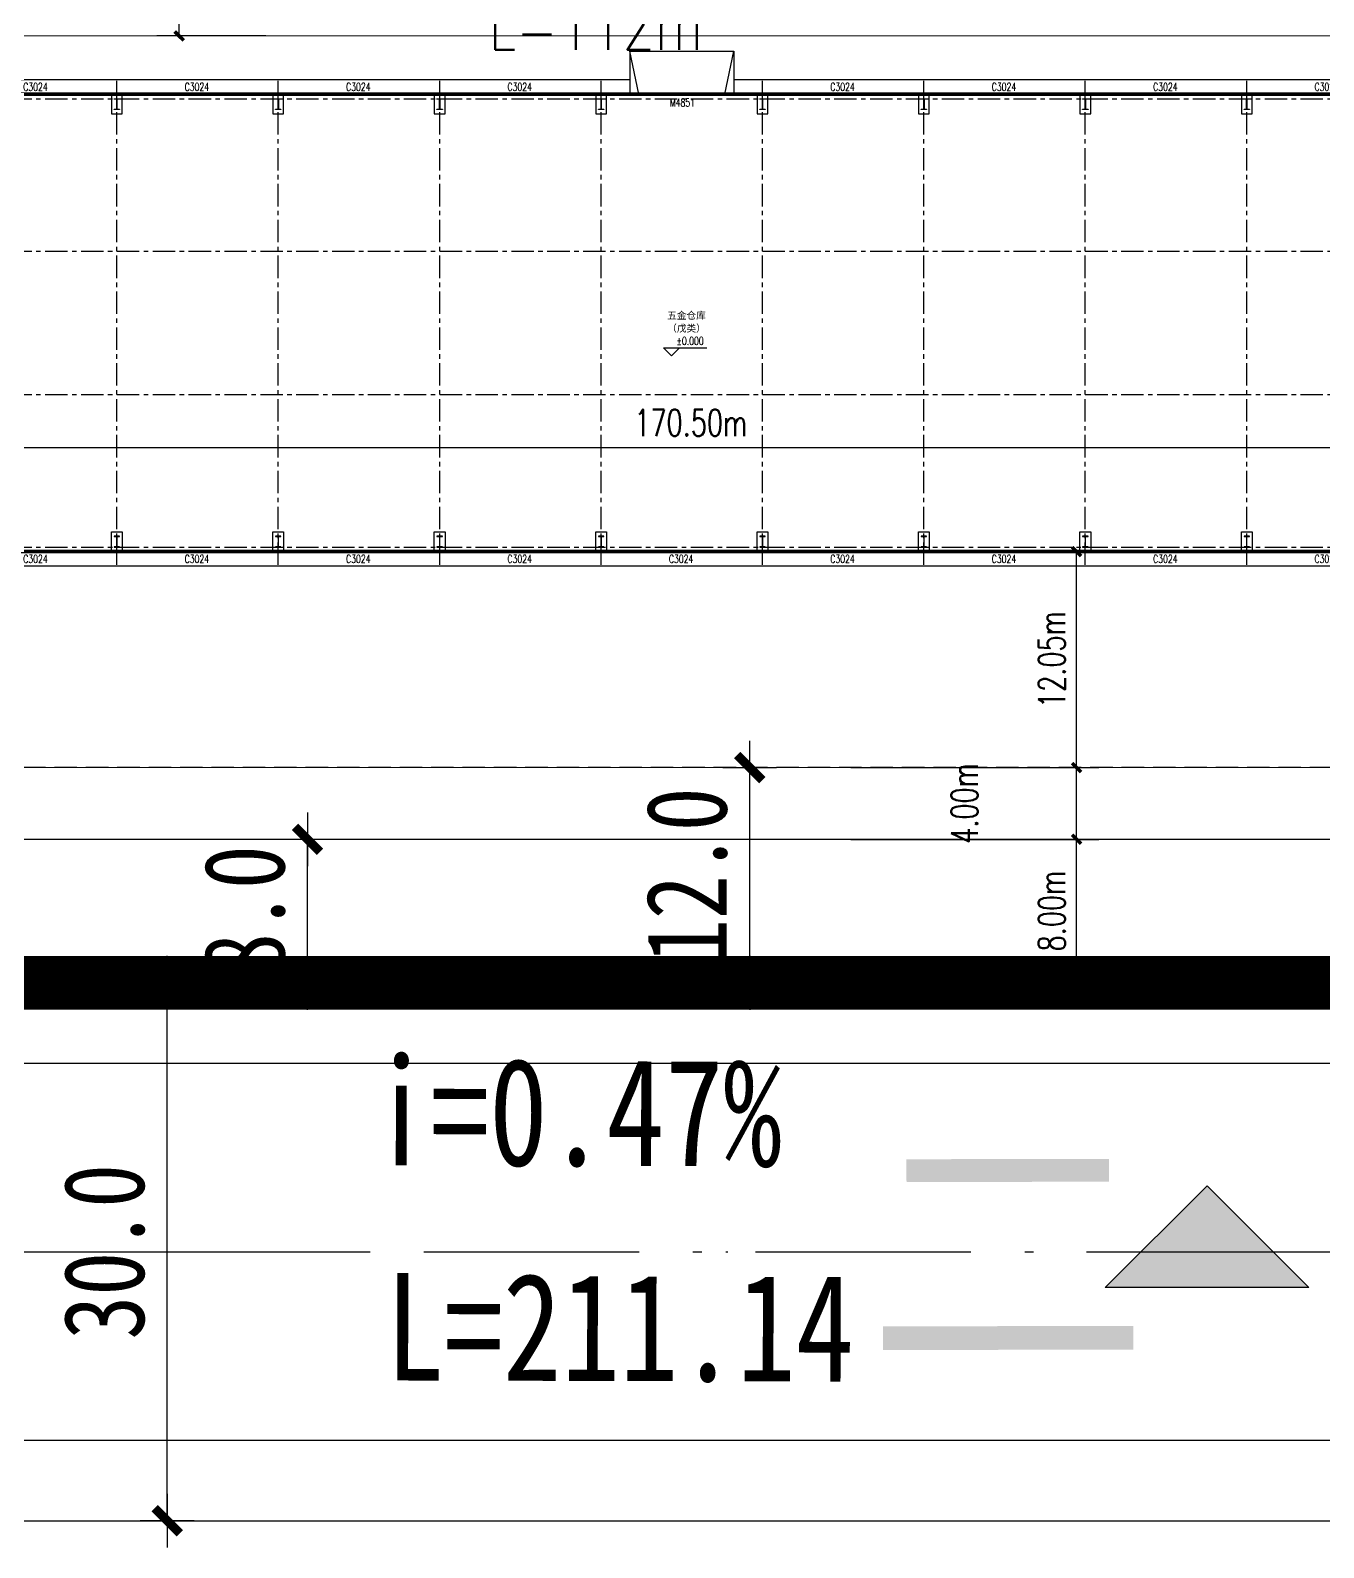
# Model space of a CAD drawing. Header units: metres. Extents: x 497148 to 498044, y 2998751 to 2999627.
# Drawn here: x 497409.6 to 497481.7, y 2998869.8 to 2998954.4 of the extents above; entities that cross this region are included whole.
import ezdxf
from ezdxf.enums import TextEntityAlignment as Align

# ---------------------------------------------------------------- set-up
doc = ezdxf.new("R2010")
doc.units = ezdxf.units.M
for name, pattern in [('ACAD_ISO10W100', [18.5, 12, -3, 0.5, -3]), ('CENTER', [2, 1.25, -0.25, 0.25, -0.25]), ('DASH', [0.35, 0.25, -0.1]), ('DASH_6_1', [9, 6, -1, 0, -2]), ('DASHDOT', [1, 0.5, -0.25, 0, -0.25])]:
    doc.linetypes.add(name, pattern=pattern)
for name, color, linetype in [('COLUMN', 9, 'Continuous'), ('DIM_ELEV', 3, 'Continuous'), ('DIM_SYMB', 3, 'Continuous'), ('DM-坡度', 7, 'Continuous'), ('DM-尺寸标注', 7, 'Continuous'), ('DOTE', 1, 'CENTER'), ('GROUND', 2, 'Continuous'), ('KZ-主要开口位置', 7, 'Continuous'), ('KZ-用地边界', 40, 'DASH_6_1'), ('PUB_DIM', 3, 'Continuous'), ('PUB_TEXT', 7, 'Continuous'), ('PUB_WALL', 9, 'Continuous'), ('RD-中线', 1, 'DASHDOT'), ('RD-侧石线', 5, 'Continuous'), ('RD-红线', 7, 'Continuous'), ('STAIR', 2, 'Continuous'), ('WALL-MOVE', 6, 'Continuous'), ('WINDOW', 4, 'Continuous'), ('WINDOW_TEXT', 7, 'Continuous'), ('图例层', 7, 'Continuous'), ('图框层', 7, 'Continuous'), ('建筑', 7, 'Continuous'), ('规划路名', 7, 'Continuous')]:
    doc.layers.add(name, color=color, linetype=linetype)
doc.layers.add('道路', color=4, linetype='Continuous', lineweight=15)
doc.styles.add('_TCH_DIM', font='SIMPLEX', dxfattribs={"bigfont": 'GBCBIG'})
doc.styles.add('_TCH_DIM_T3', font='SIMPLEX', dxfattribs={"width": 0.705882, "bigfont": 'GBCBIG'})
doc.styles.add('_TCH_WINDOW', font='SIMPLEX', dxfattribs={"height": 3.5, "bigfont": 'GBCBIG'})
doc.styles.add('DIMHT', font='simhei.ttf', dxfattribs={"width": 0.8})
doc.styles.add('DIMST', font='SimSun.ttf', dxfattribs={"width": 0.8})
doc.styles.get("Standard").update_dxf_attribs({"font": 'arial.ttf'})
doc.styles.add('样式 1', font='simhei.ttf')
doc.dimstyles.new('_TCH_ARCH_M_M&&1', dxfattribs={"dimtxt": 1.4875, "dimasz": 0.5, "dimexe": 1.25, "dimexo": 1.5, "dimgap": 0.63125, "dimtad": 1, "dimzin": 0, "dimdsep": 46, "dimtxsty": '_TCH_DIM_T3', "dimblk": 'ARCHTICK', "dimcen": 0.09, "dimclrt": 7, "dimazin": 2, "dimtfac": 1, "dimtix": 1, "dimtmove": 2, "dimatfit": 3, "dimfxl": 0, "dimtolj": 1, "dimtzin": 0, "dimarcsym": 0})
doc.dimstyles.new('ISO-25', dxfattribs={"dimtxt": 2.5, "dimasz": 2.5, "dimexe": 1.25, "dimexo": 0.625, "dimtad": 1, "dimtxsty": 'Standard', "dimcen": 2.5, "dimadec": 0, "dimazin": 0, "dimtfac": 1, "dimtmove": 0, "dimatfit": 3, "dimfxl": 0, "dimarcsym": 0})

# ---------------------------------------------------------------- blocks, each defined once
blk = doc.blocks.new('ttwds')
at = {"layer": '图框层'}
blk.add_hatch(color=8, dxfattribs=at).paths.add_polyline_path([(3450.117, 1750.299), (3450.117, 1747.976), (3451.278, 1749.137)])
at = {"layer": '图框层', "ltscale": 0.1}
blk.add_lwpolyline([(3450.117, 1750.299), (3451.278, 1749.137), (3450.117, 1747.976)], close=True, dxfattribs=at)
blk = doc.blocks.new('箭头')
blk.add_lwpolyline([(-3.209, 0, 0, 0, 0), (1.637, 0, 0.257, 0, 0), (3.209, 0, 0, 0, 0)], format="xyseb")
blk = doc.blocks.new('新块')
at = {"layer": 'RD-中线', "color": 6, "linetype": 'DASHDOT', "ltscale": 80}
blk.add_line((497308.302, 2998886.333), (498013.126, 2998886.333), dxfattribs=at)
blk.add_line((497308.302, 2998886.333), (498013.126, 2998886.333), dxfattribs=at)
at = {"layer": 'RD-中线', "color": 6, "linetype": 'ACAD_ISO10W100', "flags": 128}
blk.add_lwpolyline([(497228.062, 2998886.333), (497955.019, 2998886.333)], dxfattribs=at)
at = {"layer": 'RD-侧石线', "color": 5, "ltscale": 0.1}
blk.add_lwpolyline([(497228.062, 2998875.833), (497525.312, 2998875.833)], dxfattribs=at)
at = {"layer": 'RD-红线', "ltscale": 0.1}
blk.add_lwpolyline([(497228.062, 2998871.333), (497493.785, 2998871.333), (497522.32, 2998871.333)], dxfattribs=at)
at = {"layer": 'DM-坡度', "linetype": 'Continuous', "xscale": 5.999999999999992, "yscale": 5.999999999999992, "zscale": 5.999999999999992, "rotation": 179.8401569583775}
blk.add_blockref('箭头', (497440.08, 2998886.325), dxfattribs=at)
at = {"layer": 'KZ-主要开口位置', "xscale": 4.884708585162353, "yscale": 4.884708584845153, "zscale": 4.88470858474647, "rotation": 89.96340578019688}
blk.add_blockref('ttwds', (506008.486, 2982026.069, 209.117), dxfattribs=at)
at = {"layer": 'DM-坡度', "linetype": 'Continuous', "style": 'DIMST', "width": 0.8}
for s, p in [('i=0.47%%%', (497440.087, 2998889.325)), ('L=211.14', (497442.484, 2998877.325))]:
    blk.add_text(s, height=6, rotation=359.85756, dxfattribs=at).set_placement(p, align=Align.BOTTOM_CENTER)
at = {"layer": '规划路名', "style": 'DIMHT'}
blk.add_text('二', height=11.52, rotation=0.11119, dxfattribs=at).set_placement((497456.276, 2998880.536, 7.74))
blk = doc.blocks.new('zz')
at = {"layer": 'COLUMN'}
for p, q in [((16, 817), (0, 817)), ((0, 817), (0, 517)), ((0, 517), (16, 517)), ((16, 677), (16, 817)), ((21, 672), (16, 677)), ((16, 657), (21, 662)), ((16, 517), (16, 657)), ((579, 672), (21, 672)), ((21, 662), (579, 662)), ((584, 677), (579, 672)), ((579, 662), (584, 657)), ((584, 817), (584, 677)), ((600, 817), (584, 817)), ((584, 657), (584, 517)), ((584, 517), (600, 517)), ((600, 517), (600, 817))]:
    blk.add_line(p, q, dxfattribs=at)
blk = doc.blocks.new('$TCHSYS$WIN2D')
for p, q in [((-0.5, 0.5), (0.5, 0.5)), ((-0.5, 0.5), (-0.5, -0.5)), ((0.5, 0.5), (0.5, -0.5)), ((0.5, 0.167), (-0.5, 0.167)), ((0.5, -0.167), (-0.5, -0.167)), ((-0.5, -0.5), (0.5, -0.5))]:
    blk.add_line(p, q)
blk = doc.blocks.new('$DorLib2D$00000126')
at = {"color": 0, "linetype": 'Continuous'}
for p, q in [((-0.532, 0.5), (-0.532, 0.9)), ((0.532, 0.9), (0.532, 0.5))]:
    blk.add_line(p, q, dxfattribs=at)
at = {"color": 0, "linetype": 'DASH'}
for p, q in [((-0.532, 0.9), (0.532, 0.9)), ((-0.532, 0.5), (0.532, 0.5))]:
    blk.add_line(p, q, dxfattribs=at)
blk = doc.blocks.new('A$C82a5b38e')
at = {"layer": 'PUB_WALL'}
for points in [[(57.05, 26.3), (51.05, 26.3), (51.062, 26.288), (57.038, 26.288)], [(51.05, 26.3), (51.05, 26.25), (51.062, 26.263), (51.062, 26.288)], [(51.05, 26.25), (57.05, 26.25), (57.038, 26.263), (51.062, 26.263)], [(57.05, 26.25), (57.05, 26.3), (57.038, 26.288), (57.038, 26.263)], [(66.05, 26.3), (60.05, 26.3), (60.062, 26.288), (66.038, 26.288)], [(60.05, 26.3), (60.05, 26.25), (60.062, 26.263), (60.062, 26.288)], [(60.05, 26.25), (66.05, 26.25), (66.038, 26.263), (60.062, 26.263)], [(66.05, 26.25), (66.05, 26.3), (66.038, 26.288), (66.038, 26.263)], [(75.05, 26.3), (69.05, 26.3), (69.062, 26.288), (75.038, 26.288)], [(69.05, 26.3), (69.05, 26.25), (69.062, 26.263), (69.062, 26.288)], [(69.05, 26.25), (75.05, 26.25), (75.038, 26.263), (69.062, 26.263)], [(75.05, 26.25), (75.05, 26.3), (75.038, 26.288), (75.038, 26.263)], [(78.05, 26.3), (78.05, 26.25), (78.062, 26.263), (78.062, 26.288)], [(78.05, 26.3), (83.15, 26.3), (83.138, 26.288), (78.062, 26.288)], [(83.15, 26.25), (78.05, 26.25), (78.062, 26.263), (83.138, 26.263)], [(83.15, 26.3), (83.15, 26.25), (83.138, 26.263), (83.138, 26.288)], [(87.95, 26.3), (93.05, 26.3), (93.038, 26.288), (87.962, 26.288)], [(87.95, 26.25), (87.95, 26.3), (87.962, 26.288), (87.962, 26.263)], [(93.05, 26.25), (87.95, 26.25), (87.962, 26.263), (93.038, 26.263)], [(93.05, 26.25), (93.05, 26.3), (93.038, 26.288), (93.038, 26.263)], [(102.05, 26.3), (96.05, 26.3), (96.062, 26.288), (102.037, 26.288)], [(96.05, 26.3), (96.05, 26.25), (96.062, 26.263), (96.062, 26.288)], [(96.05, 26.25), (102.05, 26.25), (102.037, 26.263), (96.062, 26.263)], [(102.05, 26.25), (102.05, 26.3), (102.037, 26.288), (102.037, 26.263)], [(111.05, 26.3), (105.05, 26.3), (105.062, 26.288), (111.037, 26.288)], [(105.05, 26.3), (105.05, 26.25), (105.062, 26.263), (105.062, 26.288)], [(105.05, 26.25), (111.05, 26.25), (111.037, 26.263), (105.062, 26.263)], [(111.05, 26.25), (111.05, 26.3), (111.037, 26.288), (111.037, 26.263)], [(120.05, 26.3), (114.05, 26.3), (114.062, 26.288), (120.037, 26.288)], [(114.05, 26.3), (114.05, 26.25), (114.062, 26.263), (114.062, 26.288)], [(114.05, 26.25), (120.05, 26.25), (120.037, 26.263), (114.062, 26.263)], [(120.05, 26.25), (120.05, 26.3), (120.037, 26.288), (120.037, 26.263)], [(57.05, 0.85), (51.05, 0.85), (51.062, 0.837), (57.038, 0.837)], [(51.05, 0.85), (51.05, 0.8), (51.062, 0.812), (51.062, 0.837)], [(57.05, 0.8), (57.05, 0.85), (57.038, 0.837), (57.038, 0.812)], [(66.05, 0.85), (60.05, 0.85), (60.062, 0.837), (66.038, 0.837)], [(60.05, 0.85), (60.05, 0.8), (60.062, 0.812), (60.062, 0.837)], [(66.05, 0.8), (66.05, 0.85), (66.038, 0.837), (66.038, 0.812)], [(75.05, 0.85), (69.05, 0.85), (69.062, 0.837), (75.038, 0.837)], [(69.05, 0.85), (69.05, 0.8), (69.062, 0.812), (69.062, 0.837)], [(75.05, 0.8), (75.05, 0.85), (75.038, 0.837), (75.038, 0.812)], [(78.05, 0.85), (84.05, 0.85), (84.038, 0.837), (78.062, 0.837)], [(78.05, 0.85), (78.05, 0.8), (78.062, 0.812), (78.062, 0.837)], [(84.05, 0.85), (84.05, 0.8), (84.038, 0.812), (84.038, 0.837)], [(87.05, 0.85), (93.05, 0.85), (93.038, 0.837), (87.062, 0.837)], [(87.05, 0.8), (87.05, 0.85), (87.062, 0.837), (87.062, 0.812)], [(93.05, 0.8), (93.05, 0.85), (93.038, 0.837), (93.038, 0.812)], [(102.05, 0.85), (96.05, 0.85), (96.062, 0.837), (102.037, 0.837)], [(96.05, 0.85), (96.05, 0.8), (96.062, 0.812), (96.062, 0.837)], [(102.05, 0.8), (102.05, 0.85), (102.037, 0.837), (102.037, 0.812)], [(111.05, 0.85), (105.05, 0.85), (105.062, 0.837), (111.037, 0.837)], [(105.05, 0.85), (105.05, 0.8), (105.062, 0.812), (105.062, 0.837)], [(111.05, 0.8), (111.05, 0.85), (111.037, 0.837), (111.037, 0.812)], [(120.05, 0.85), (114.05, 0.85), (114.062, 0.837), (120.037, 0.837)], [(114.05, 0.85), (114.05, 0.8), (114.062, 0.812), (114.062, 0.837)], [(120.05, 0.8), (120.05, 0.85), (120.037, 0.837), (120.037, 0.812)], [(51.05, 0.8), (57.05, 0.8), (57.038, 0.812), (51.062, 0.812)], [(60.05, 0.8), (66.05, 0.8), (66.038, 0.812), (60.062, 0.812)], [(69.05, 0.8), (75.05, 0.8), (75.038, 0.812), (69.062, 0.812)], [(84.05, 0.8), (78.05, 0.8), (78.062, 0.812), (84.038, 0.812)], [(93.05, 0.8), (87.05, 0.8), (87.062, 0.812), (93.038, 0.812)], [(96.05, 0.8), (102.05, 0.8), (102.037, 0.812), (96.062, 0.812)], [(105.05, 0.8), (111.05, 0.8), (111.037, 0.812), (105.062, 0.812)], [(114.05, 0.8), (120.05, 0.8), (120.037, 0.812), (114.062, 0.812)]]:
    blk.add_hatch(color=256, dxfattribs=at).paths.add_polyline_path(points)
for points in [[(54.35, 26.3), (53.75, 26.3), (53.75, 25.2), (54.35, 25.2)], [(63.35, 26.3), (62.75, 26.3), (62.75, 25.2), (63.35, 25.2)], [(72.35, 26.3), (71.75, 26.3), (71.75, 25.2), (72.35, 25.2)], [(81.35, 26.3), (80.75, 26.3), (80.75, 25.2), (81.35, 25.2)], [(90.35, 26.3), (89.75, 26.3), (89.75, 25.2), (90.35, 25.2)], [(99.35, 26.3), (98.75, 26.3), (98.75, 25.2), (99.35, 25.2)], [(108.35, 26.3), (107.75, 26.3), (107.75, 25.2), (108.35, 25.2)], [(117.35, 26.3), (116.75, 26.3), (116.75, 25.2), (117.35, 25.2)], [(54.35, 0.8), (53.75, 0.8), (53.75, 1.9), (54.35, 1.9)], [(63.35, 0.8), (62.75, 0.8), (62.75, 1.9), (63.35, 1.9)], [(72.35, 0.8), (71.75, 0.8), (71.75, 1.9), (72.35, 1.9)], [(81.35, 0.8), (80.75, 0.8), (80.75, 1.9), (81.35, 1.9)], [(90.35, 0.8), (89.75, 0.8), (89.75, 1.9), (90.35, 1.9)], [(99.35, 0.8), (98.75, 0.8), (98.75, 1.9), (99.35, 1.9)], [(108.35, 0.8), (107.75, 0.8), (107.75, 1.9), (108.35, 1.9)], [(117.35, 0.8), (116.75, 0.8), (116.75, 1.9), (117.35, 1.9)]]:
    blk.add_lwpolyline(points, close=True)
at = {"layer": 'DIM_ELEV'}
for p, q in [((84.973, 11.718), (84.523, 12.168)), ((84.523, 12.168), (86.953, 12.168)), ((84.973, 11.718), (85.423, 12.168))]:
    blk.add_line(p, q, dxfattribs=at)
at = {"layer": 'DOTE'}
for p, q in [((54.05, 0.05), (54.05, 27.05)), ((54.05, 0.05), (54.05, 27.05)), ((63.05, 0.05), (63.05, 27.05)), ((63.05, 0.05), (63.05, 27.05)), ((72.05, 0.05), (72.05, 27.05)), ((72.05, 0.05), (72.05, 27.05)), ((81.05, 0.05), (81.05, 27.05)), ((81.05, 0.05), (81.05, 27.05)), ((90.05, 0.05), (90.05, 27.05)), ((90.05, 0.05), (90.05, 27.05)), ((99.05, 0.05), (99.05, 27.05)), ((99.05, 0.05), (99.05, 27.05)), ((108.05, 0.05), (108.05, 27.05)), ((108.05, 0.05), (108.05, 27.05)), ((117.05, 0.05), (117.05, 27.05)), ((117.05, 0.05), (117.05, 27.05)), ((0.05, 26.05), (172.05, 26.05)), ((0.05, 17.55), (172.05, 17.55)), ((0.05, 9.55), (172.05, 9.55)), ((0.05, 1.05), (172.05, 1.05))]:
    blk.add_line(p, q, dxfattribs=at)
at = {"layer": 'GROUND'}
for p, q in [((82.65, 27.1), (11.45, 27.1)), ((145.65, 27.1), (88.45, 27.1)), ((11.45, 26.3), (82.65, 26.3)), ((0, 0), (90.05, 0)), ((88.45, 0.8), (159.65, 0.8)), ((88.45, 0), (172.1, 0))]:
    blk.add_line(p, q, dxfattribs=at)
at = {"layer": 'STAIR'}
for p, q in [((82.65, 28.7), (88.45, 28.7)), ((82.65, 28.7), (82.65, 26.3)), ((83.15, 26.3), (82.65, 28.7)), ((87.95, 26.3), (88.45, 28.7)), ((88.45, 28.7), (88.45, 26.3)), ((82.65, 26.3), (88.45, 26.3))]:
    blk.add_line(p, q, dxfattribs=at)
at = {"layer": 'WALL-MOVE'}
for p, q in [((57.05, 26.3), (51.05, 26.3)), ((51.05, 26.3), (51.05, 26.25)), ((51.05, 26.25), (57.05, 26.25)), ((57.05, 26.25), (57.05, 26.3)), ((66.05, 26.3), (60.05, 26.3)), ((60.05, 26.3), (60.05, 26.25)), ((60.05, 26.25), (66.05, 26.25)), ((66.05, 26.25), (66.05, 26.3)), ((75.05, 26.3), (69.05, 26.3)), ((69.05, 26.3), (69.05, 26.25)), ((69.05, 26.25), (75.05, 26.25)), ((75.05, 26.25), (75.05, 26.3)), ((78.05, 26.3), (78.05, 26.25)), ((78.05, 26.3), (83.15, 26.3)), ((83.15, 26.25), (78.05, 26.25)), ((83.15, 26.3), (83.15, 26.25)), ((87.95, 26.3), (93.05, 26.3)), ((87.95, 26.25), (87.95, 26.3)), ((93.05, 26.25), (87.95, 26.25)), ((93.05, 26.25), (93.05, 26.3)), ((102.05, 26.3), (96.05, 26.3)), ((96.05, 26.3), (96.05, 26.25)), ((96.05, 26.25), (102.05, 26.25)), ((102.05, 26.25), (102.05, 26.3)), ((111.05, 26.3), (105.05, 26.3)), ((105.05, 26.3), (105.05, 26.25)), ((105.05, 26.25), (111.05, 26.25)), ((111.05, 26.25), (111.05, 26.3)), ((120.05, 26.3), (114.05, 26.3)), ((114.05, 26.3), (114.05, 26.25)), ((114.05, 26.25), (120.05, 26.25)), ((120.05, 26.25), (120.05, 26.3)), ((57.05, 0.85), (51.05, 0.85)), ((51.05, 0.85), (51.05, 0.8)), ((57.05, 0.8), (57.05, 0.85)), ((66.05, 0.85), (60.05, 0.85)), ((60.05, 0.85), (60.05, 0.8)), ((66.05, 0.8), (66.05, 0.85)), ((75.05, 0.85), (69.05, 0.85)), ((69.05, 0.85), (69.05, 0.8)), ((75.05, 0.8), (75.05, 0.85)), ((78.05, 0.85), (84.05, 0.85)), ((78.05, 0.85), (78.05, 0.8)), ((84.05, 0.85), (84.05, 0.8)), ((87.05, 0.85), (93.05, 0.85)), ((87.05, 0.8), (87.05, 0.85)), ((93.05, 0.8), (93.05, 0.85)), ((102.05, 0.85), (96.05, 0.85)), ((96.05, 0.85), (96.05, 0.8)), ((102.05, 0.8), (102.05, 0.85)), ((111.05, 0.85), (105.05, 0.85)), ((105.05, 0.85), (105.05, 0.8)), ((111.05, 0.8), (111.05, 0.85)), ((120.05, 0.85), (114.05, 0.85)), ((114.05, 0.85), (114.05, 0.8)), ((120.05, 0.8), (120.05, 0.85)), ((51.05, 0.8), (57.05, 0.8)), ((60.05, 0.8), (66.05, 0.8)), ((69.05, 0.8), (75.05, 0.8)), ((84.05, 0.8), (78.05, 0.8)), ((93.05, 0.8), (87.05, 0.8)), ((96.05, 0.8), (102.05, 0.8)), ((105.05, 0.8), (111.05, 0.8)), ((114.05, 0.8), (120.05, 0.8))]:
    blk.add_line(p, q, dxfattribs=at)
at = {"yscale": 0.001, "zscale": 0.001, "rotation": 90}
for p, xscale in [((54.717, 26.05), -0.001), ((63.717, 26.05), -0.001), ((72.717, 26.05), -0.001), ((81.717, 26.05), -0.001), ((90.717, 26.05), -0.001), ((99.717, 26.05), -0.001), ((108.717, 26.05), -0.001), ((117.717, 26.05), -0.001), ((54.717, 1.05), 0.001), ((63.717, 1.05), 0.001), ((72.717, 1.05), 0.001), ((81.717, 1.05), 0.001), ((90.717, 1.05), 0.001), ((99.717, 1.05), 0.001), ((108.717, 1.05), 0.001), ((117.717, 1.05), 0.001)]:
    blk.add_blockref('zz', p, dxfattribs=dict(at, xscale=xscale))
at = {"layer": 'WINDOW'}
ref = blk.add_blockref('$TCHSYS$WIN2D', (49.55, 26.275), dxfattribs=dict(at, xscale=-3, yscale=-0.05, zscale=-3))
ref.add_attrib('A', 'C3024', (48.83, 26.489), dxfattribs={"layer": 'WINDOW_TEXT', "height": 0.4462, "style": '_TCH_WINDOW', "width": 0.705882})
ref = blk.add_blockref('$TCHSYS$WIN2D', (58.55, 26.275), dxfattribs=dict(at, xscale=-3, yscale=-0.05, zscale=-3))
ref.add_attrib('A', 'C3024', (57.83, 26.489), dxfattribs={"layer": 'WINDOW_TEXT', "height": 0.4462, "style": '_TCH_WINDOW', "width": 0.705882})
ref = blk.add_blockref('$TCHSYS$WIN2D', (67.55, 26.275), dxfattribs=dict(at, xscale=-3, yscale=-0.05, zscale=-3))
ref.add_attrib('A', 'C3024', (66.83, 26.489), dxfattribs={"layer": 'WINDOW_TEXT', "height": 0.4462, "style": '_TCH_WINDOW', "width": 0.705882})
ref = blk.add_blockref('$TCHSYS$WIN2D', (76.55, 26.275), dxfattribs=dict(at, xscale=-3, yscale=-0.05, zscale=-3))
ref.add_attrib('A', 'C3024', (75.83, 26.489), dxfattribs={"layer": 'WINDOW_TEXT', "height": 0.4462, "style": '_TCH_WINDOW', "width": 0.705882})
ref = blk.add_blockref('$DorLib2D$00000126', (85.55, 26.275), dxfattribs=dict(at, xscale=4.8, yscale=-0.05, zscale=-4.8, rotation=180))
ref.add_attrib('A', 'M4851', (84.883, 25.614), dxfattribs={"layer": 'WINDOW_TEXT', "height": 0.4462, "style": '_TCH_WINDOW', "width": 0.705882})
ref = blk.add_blockref('$TCHSYS$WIN2D', (94.55, 26.275), dxfattribs=dict(at, xscale=-3, yscale=-0.05, zscale=-3))
ref.add_attrib('A', 'C3024', (93.83, 26.489), dxfattribs={"layer": 'WINDOW_TEXT', "height": 0.4462, "style": '_TCH_WINDOW', "width": 0.705882})
ref = blk.add_blockref('$TCHSYS$WIN2D', (103.55, 26.275), dxfattribs=dict(at, xscale=-3, yscale=-0.05, zscale=-3))
ref.add_attrib('A', 'C3024', (102.83, 26.489), dxfattribs={"layer": 'WINDOW_TEXT', "height": 0.4462, "style": '_TCH_WINDOW', "width": 0.705882})
ref = blk.add_blockref('$TCHSYS$WIN2D', (112.55, 26.275), dxfattribs=dict(at, xscale=-3, yscale=-0.05, zscale=-3))
ref.add_attrib('A', 'C3024', (111.83, 26.489), dxfattribs={"layer": 'WINDOW_TEXT', "height": 0.4462, "style": '_TCH_WINDOW', "width": 0.705882})
ref = blk.add_blockref('$TCHSYS$WIN2D', (121.55, 26.275), dxfattribs=dict(at, xscale=-3, yscale=-0.05, zscale=-3))
ref.add_attrib('A', 'C3024', (120.83, 26.489), dxfattribs={"layer": 'WINDOW_TEXT', "height": 0.4462, "style": '_TCH_WINDOW', "width": 0.705882})
ref = blk.add_blockref('$TCHSYS$WIN2D', (49.55, 0.825), dxfattribs=dict(at, xscale=-3, yscale=0.05, zscale=-3))
ref.add_attrib('A', 'C3024', (48.83, 0.164), dxfattribs={"layer": 'WINDOW_TEXT', "height": 0.4462, "style": '_TCH_WINDOW', "width": 0.705882})
ref = blk.add_blockref('$TCHSYS$WIN2D', (58.55, 0.825), dxfattribs=dict(at, xscale=-3, yscale=0.05, zscale=-3))
ref.add_attrib('A', 'C3024', (57.83, 0.164), dxfattribs={"layer": 'WINDOW_TEXT', "height": 0.4462, "style": '_TCH_WINDOW', "width": 0.705882})
ref = blk.add_blockref('$TCHSYS$WIN2D', (67.55, 0.825), dxfattribs=dict(at, xscale=-3, yscale=0.05, zscale=-3))
ref.add_attrib('A', 'C3024', (66.83, 0.164), dxfattribs={"layer": 'WINDOW_TEXT', "height": 0.4462, "style": '_TCH_WINDOW', "width": 0.705882})
ref = blk.add_blockref('$TCHSYS$WIN2D', (76.55, 0.825), dxfattribs=dict(at, xscale=-3, yscale=0.05, zscale=-3))
ref.add_attrib('A', 'C3024', (75.83, 0.164), dxfattribs={"layer": 'WINDOW_TEXT', "height": 0.4462, "style": '_TCH_WINDOW', "width": 0.705882})
ref = blk.add_blockref('$TCHSYS$WIN2D', (85.55, 0.825), dxfattribs=dict(at, xscale=3, yscale=-0.05, zscale=-3, rotation=180))
ref.add_attrib('A', 'C3024', (84.83, 0.164), dxfattribs={"layer": 'WINDOW_TEXT', "height": 0.4462, "style": '_TCH_WINDOW', "width": 0.705882})
ref = blk.add_blockref('$TCHSYS$WIN2D', (94.55, 0.825), dxfattribs=dict(at, xscale=-3, yscale=0.05, zscale=-3))
ref.add_attrib('A', 'C3024', (93.83, 0.164), dxfattribs={"layer": 'WINDOW_TEXT', "height": 0.4462, "style": '_TCH_WINDOW', "width": 0.705882})
ref = blk.add_blockref('$TCHSYS$WIN2D', (103.55, 0.825), dxfattribs=dict(at, xscale=-3, yscale=0.05, zscale=-3))
ref.add_attrib('A', 'C3024', (102.83, 0.164), dxfattribs={"layer": 'WINDOW_TEXT', "height": 0.4462, "style": '_TCH_WINDOW', "width": 0.705882})
ref = blk.add_blockref('$TCHSYS$WIN2D', (112.55, 0.825), dxfattribs=dict(at, xscale=-3, yscale=0.05, zscale=-3))
ref.add_attrib('A', 'C3024', (111.83, 0.164), dxfattribs={"layer": 'WINDOW_TEXT', "height": 0.4462, "style": '_TCH_WINDOW', "width": 0.705882})
ref = blk.add_blockref('$TCHSYS$WIN2D', (121.55, 0.825), dxfattribs=dict(at, xscale=-3, yscale=0.05, zscale=-3))
ref.add_attrib('A', 'C3024', (120.83, 0.164), dxfattribs={"layer": 'WINDOW_TEXT', "height": 0.4462, "style": '_TCH_WINDOW', "width": 0.705882})
at = {"layer": 'PUB_TEXT', "style": '样式 1'}
for s, p in [('五金仓库', (84.735, 13.767)), ('（戊类）', (84.735, 13.052))]:
    blk.add_text(s, height=0.3943, dxfattribs=at).set_placement(p)
at = {"layer": 'PUB_TEXT', "color": 7, "style": '_TCH_DIM', "width": 0.705882}
blk.add_text('%%P0.000', height=0.4462, dxfattribs=at).set_placement((85.258, 12.325))
blk = doc.blocks.new('尺寸线')
at = {"color": 0, "linetype": 'Continuous'}
for p, q in [((0, 60), (0, -60)), ((-60, 0), (60, 0))]:
    blk.add_line(p, q, dxfattribs=at)
at = {"color": 0, "linetype": 'Continuous', "const_width": 20}
blk.add_lwpolyline([(-28, -28), (28, 28)], dxfattribs=at)
blk = doc.blocks.new('*D1186')
at = {"layer": 'Defpoints', "color": 0, "linetype": 'Continuous', "transparency": 16777216}
for p in [(497425.076, 2998909.333), (497425.076, 2998909.333), (497425.076, 2998901.333)]:
    blk.add_point(p, dxfattribs=at)
at = {"layer": 'DM-尺寸标注', "color": 0, "linetype": 'Continuous', "lineweight": -2, "transparency": 16777216}
for p, q in [((497425.076, 2998909.358), (497425.076, 2998909.383)), ((497425.076, 2998909.333), (497425.076, 2998909.333)), ((497425.076, 2998901.333), (497425.076, 2998909.333)), ((497425.076, 2998901.333), (497425.076, 2998901.333)), ((497425.076, 2998901.308), (497425.076, 2998901.283))]:
    blk.add_line(p, q, dxfattribs=at)
at = {"layer": 'DM-尺寸标注', "color": 0, "linetype": 'Continuous', "lineweight": -2, "transparency": 16777216, "xscale": 0.025, "yscale": 0.025, "zscale": 0.025}
for p, rotation in [((497425.076, 2998909.333), 270), ((497425.076, 2998901.333), 90)]:
    blk.add_blockref('尺寸线', p, dxfattribs=dict(at, rotation=rotation))
at = {"layer": 'DM-尺寸标注', "color": 0, "linetype": 'Continuous', "transparency": 16777216, "insert": (497421.576, 2998905.333), "char_height": 4.5, "attachment_point": 5, "rotation": 90, "style": 'DIMST'}
blk.add_mtext('8.0', dxfattribs=at)
blk = doc.blocks.new('*D1187')
at = {"layer": 'Defpoints', "color": 0, "linetype": 'Continuous', "transparency": 16777216}
for p in [(497449.73, 2998913.333), (497449.73, 2998913.333), (497449.73, 2998901.333)]:
    blk.add_point(p, dxfattribs=at)
at = {"layer": 'DM-尺寸标注', "color": 0, "linetype": 'Continuous', "lineweight": -2, "transparency": 16777216}
for p, q in [((497449.73, 2998913.333), (497449.73, 2998913.333)), ((497449.73, 2998901.358), (497449.73, 2998913.308)), ((497449.73, 2998901.333), (497449.73, 2998901.333))]:
    blk.add_line(p, q, dxfattribs=at)
at = {"layer": 'DM-尺寸标注', "color": 0, "linetype": 'Continuous', "lineweight": -2, "transparency": 16777216, "xscale": 0.025, "yscale": 0.025, "zscale": 0.025}
for p, rotation in [((497449.73, 2998913.333), 90), ((497449.73, 2998901.333), 270)]:
    blk.add_blockref('尺寸线', p, dxfattribs=dict(at, rotation=rotation))
at = {"layer": 'DM-尺寸标注', "color": 0, "linetype": 'Continuous', "transparency": 16777216, "insert": (497446.23, 2998907.333), "char_height": 4.5, "attachment_point": 5, "rotation": 90, "style": 'DIMST'}
blk.add_mtext('12.0', dxfattribs=at)
blk = doc.blocks.new('*D1203')
at = {"layer": 'Defpoints', "color": 0, "linetype": 'Continuous', "transparency": 16777216}
for p in [(497417.248, 2998901.333), (497417.248, 2998901.333), (497417.248, 2998871.333)]:
    blk.add_point(p, dxfattribs=at)
at = {"layer": 'DM-尺寸标注', "color": 0, "linetype": 'Continuous', "lineweight": -2, "transparency": 16777216}
for p, q in [((497417.248, 2998901.333), (497417.248, 2998901.333)), ((497417.248, 2998871.358), (497417.248, 2998901.308)), ((497417.248, 2998871.333), (497417.248, 2998871.333))]:
    blk.add_line(p, q, dxfattribs=at)
at = {"layer": 'DM-尺寸标注', "color": 0, "linetype": 'Continuous', "lineweight": -2, "transparency": 16777216, "xscale": 0.025, "yscale": 0.025, "zscale": 0.025}
for p, rotation in [((497417.248, 2998901.333), 90), ((497417.248, 2998871.333), 270)]:
    blk.add_blockref('尺寸线', p, dxfattribs=dict(at, rotation=rotation))
at = {"layer": 'DM-尺寸标注', "color": 0, "linetype": 'Continuous', "transparency": 16777216, "insert": (497413.748, 2998886.333), "char_height": 4.5, "attachment_point": 5, "rotation": 90, "style": 'DIMST'}
blk.add_mtext('30.0', dxfattribs=at)
blk = doc.blocks.new('_ArchTick')
at = {"color": 0, "linetype": 'ByBlock', "const_width": 0.4}
blk.add_lwpolyline([(-0.5, -0.5), (0.5, 0.5)], dxfattribs=at)
blk = doc.blocks.new('*D1132')
at = {"layer": 'Defpoints', "color": 0, "transparency": 16777216}
for p in [(497453.874, 2998909.333), (497467.954, 2998909.333), (497453.874, 2998901.333)]:
    blk.add_point(p, dxfattribs=at)
at = {"layer": 'PUB_DIM', "color": 0, "lineweight": -2, "transparency": 16777216}
for p, q in [((497455.374, 2998909.333), (497469.204, 2998909.333)), ((497467.954, 2998901.333), (497467.954, 2998909.333)), ((497455.374, 2998901.333), (497469.204, 2998901.333))]:
    blk.add_line(p, q, dxfattribs=at)
at = {"layer": 'PUB_DIM', "color": 0, "lineweight": -2, "transparency": 16777216, "xscale": 0.5, "yscale": 0.5, "zscale": 0.5}
for p, rotation in [((497467.954, 2998909.333), 90), ((497467.954, 2998901.333), 270)]:
    blk.add_blockref('_ArchTick', p, dxfattribs=dict(at, rotation=rotation))
at = {"layer": 'PUB_DIM', "color": 7, "transparency": 16777216, "insert": (497466.579, 2998905.333), "char_height": 1.4875, "attachment_point": 5, "rotation": 90, "style": '_TCH_DIM_T3'}
blk.add_mtext('\\A1;8.00m', dxfattribs=at)
blk = doc.blocks.new('*D1133')
at = {"layer": 'Defpoints', "color": 0, "transparency": 16777216}
for p in [(497453.874, 2998913.333), (497467.954, 2998913.333), (497453.874, 2998909.333)]:
    blk.add_point(p, dxfattribs=at)
at = {"layer": 'PUB_DIM', "color": 0, "lineweight": -2, "transparency": 16777216}
for p, q in [((497455.374, 2998913.333), (497469.204, 2998913.333)), ((497467.954, 2998909.333), (497467.954, 2998913.333)), ((497455.374, 2998909.333), (497469.204, 2998909.333))]:
    blk.add_line(p, q, dxfattribs=at)
at = {"layer": 'PUB_DIM', "color": 0, "lineweight": -2, "transparency": 16777216, "xscale": 0.5, "yscale": 0.5, "zscale": 0.5}
for p, rotation in [((497467.954, 2998913.333), 90), ((497467.954, 2998909.333), 270)]:
    blk.add_blockref('_ArchTick', p, dxfattribs=dict(at, rotation=rotation))
at = {"layer": 'PUB_DIM', "color": 7, "transparency": 16777216, "insert": (497461.704, 2998911.333), "char_height": 1.4875, "attachment_point": 5, "rotation": 90, "style": '_TCH_DIM_T3'}
blk.add_mtext('\\A1;4.00m', dxfattribs=at)
blk = doc.blocks.new('*D1134')
at = {"layer": 'Defpoints', "color": 0, "transparency": 16777216}
for p in [(497453.874, 2998925.383), (497467.954, 2998925.383), (497453.874, 2998913.333)]:
    blk.add_point(p, dxfattribs=at)
at = {"layer": 'PUB_DIM', "color": 0, "lineweight": -2, "transparency": 16777216}
for p, q in [((497455.374, 2998925.383), (497469.204, 2998925.383)), ((497467.954, 2998913.333), (497467.954, 2998925.383)), ((497455.374, 2998913.333), (497469.204, 2998913.333))]:
    blk.add_line(p, q, dxfattribs=at)
at = {"layer": 'PUB_DIM', "color": 0, "lineweight": -2, "transparency": 16777216, "xscale": 0.5, "yscale": 0.5, "zscale": 0.5}
for p, rotation in [((497467.954, 2998925.383), 90), ((497467.954, 2998913.333), 270)]:
    blk.add_blockref('_ArchTick', p, dxfattribs=dict(at, rotation=rotation))
at = {"layer": 'PUB_DIM', "color": 7, "transparency": 16777216, "insert": (497466.579, 2998919.358), "char_height": 1.4875, "attachment_point": 5, "rotation": 90, "style": '_TCH_DIM_T3'}
blk.add_mtext('\\A1;12.05m', dxfattribs=at)
blk = doc.blocks.new('*D1135')
at = {"layer": 'Defpoints', "color": 0, "transparency": 16777216}
for p in [(497361.194, 2998937.883), (497531.694, 2998937.883), (497531.694, 2998931.191)]:
    blk.add_point(p, dxfattribs=at)
at = {"layer": 'PUB_DIM', "color": 0, "lineweight": -2, "transparency": 16777216}
for p, q in [((497361.194, 2998936.383), (497361.194, 2998929.941)), ((497531.694, 2998936.383), (497531.694, 2998929.941)), ((497361.194, 2998931.191), (497531.694, 2998931.191))]:
    blk.add_line(p, q, dxfattribs=at)
at = {"layer": 'PUB_DIM', "color": 0, "lineweight": -2, "transparency": 16777216, "xscale": 0.5, "yscale": 0.5, "zscale": 0.5, "rotation": 180}
blk.add_blockref('_ArchTick', (497361.194, 2998931.191), dxfattribs=at)
at = {"layer": 'PUB_DIM', "color": 0, "lineweight": -2, "transparency": 16777216, "xscale": 0.5, "yscale": 0.5, "zscale": 0.5}
blk.add_blockref('_ArchTick', (497531.694, 2998931.191), dxfattribs=at)
at = {"layer": 'PUB_DIM', "color": 7, "transparency": 16777216, "insert": (497446.444, 2998932.566), "char_height": 1.4875, "attachment_point": 5, "style": '_TCH_DIM_T3'}
blk.add_mtext('\\A1;170.50m', dxfattribs=at)
blk = doc.blocks.new('*D1179')
at = {"layer": 'Defpoints', "color": 0, "transparency": 16777216}
for p in [(497417.919, 2998960.133), (497424.248, 2998960.133), (497424.248, 2998954.133)]:
    blk.add_point(p, dxfattribs=at)
at = {"layer": 'PUB_DIM', "color": 0, "lineweight": -2, "transparency": 16777216}
for p, q in [((497422.748, 2998960.133), (497416.669, 2998960.133)), ((497417.919, 2998954.133), (497417.919, 2998960.133)), ((497422.748, 2998954.133), (497416.669, 2998954.133))]:
    blk.add_line(p, q, dxfattribs=at)
at = {"layer": 'PUB_DIM', "color": 0, "lineweight": -2, "transparency": 16777216, "xscale": 0.5, "yscale": 0.5, "zscale": 0.5}
for p, rotation in [((497417.919, 2998960.133), 90), ((497417.919, 2998954.133), 270)]:
    blk.add_blockref('_ArchTick', p, dxfattribs=dict(at, rotation=rotation))
at = {"layer": 'PUB_DIM', "color": 7, "transparency": 16777216, "insert": (497416.544, 2998957.133), "char_height": 1.4875, "attachment_point": 5, "rotation": 90, "style": '_TCH_DIM_T3'}
blk.add_mtext('\\A1;6.00m', dxfattribs=at)

msp = doc.modelspace()

# ---------------------------------------------------------------- linework, layer by layer
at = {"layer": 'KZ-用地边界', "ltscale": 2.5, "const_width": 3}
msp.add_lwpolyline([(497538.952, 2999235.832, 0.392398), (497519.008, 2999254.333), (497364.358, 2999254.333, 0.414381), (497351.358, 2999241.325), (497351.407, 2999157.35), (497351.462, 2999060.121), (497351.18, 2998919.369, 0.4148), (497369.18, 2998901.333), (497493.785, 2998901.333), (497522.196, 2998901.333, 0.414736), (497542.196, 2998921.368), (497541.765, 2999162.633, 0.01832), (497538.952, 2999235.832)], format="xyb", dxfattribs=at)
at = {"layer": 'RD-侧石线', "color": 5, "ltscale": 0.1}
msp.add_lwpolyline([(497525.204, 2998896.833), (497368.175, 2998896.833)], dxfattribs=at)
at = {"layer": 'RD-红线'}
msp.add_lwpolyline([(497538.952, 2999235.832, 0.392398), (497519.008, 2999254.333), (497364.358, 2999254.333, 0.414381), (497351.358, 2999241.325), (497351.407, 2999157.35), (497351.462, 2999060.121), (497351.18, 2998919.369, 0.4148), (497369.18, 2998901.333), (497493.785, 2998901.333), (497522.196, 2998901.333, 0.414736), (497542.196, 2998921.368), (497541.765, 2999162.633, 0.01832), (497538.952, 2999235.832)], format="xyb", dxfattribs=at)
at = {"layer": '图例层', "color": 11, "linetype": 'DASH', "ltscale": 5, "flags": 128}
msp.add_lwpolyline([(497517.219, 2998913.333), (497493.785, 2998913.333), (497374.158, 2998913.333)], dxfattribs=at)
at = {"layer": '图例层', "color": 1, "flags": 128}
msp.add_lwpolyline([(497518.878, 2998909.333), (497493.785, 2998909.333), (497372.499, 2998909.333)], dxfattribs=at)
at = {"layer": '建筑', "linetype": 'Continuous', "const_width": 0.2}
msp.add_lwpolyline([(497361.194, 2998950.883), (497531.694, 2998950.883), (497531.694, 2998925.383), (497361.194, 2998925.383)], close=True, dxfattribs=at)
at = {"layer": '道路', "ltscale": 20}
for p, q in [((497528.153, 2998954.133), (497365.232, 2998954.133)), ((497372.24, 2998913.333), (497493.785, 2998913.333)), ((497493.785, 2998909.333), (497372.24, 2998909.333))]:
    msp.add_line(p, q, dxfattribs=at)

# ---------------------------------------------------------------- block references
for name, p in [('新块', (0, 0)), ('A$C82a5b38e', (497360.394, 2998924.583))]:
    msp.add_blockref(name, p)

# ---------------------------------------------------------------- texts
at = {"layer": 'DIM_SYMB', "color": 7, "style": '_TCH_DIM', "width": 0.705882}
msp.add_text('L=112m', height=2.975, dxfattribs=at).set_placement((497435.171, 2998953.366))

# ---------------------------------------------------------------- dimensions: what is measured, and where the dimension line sits
at = {"layer": 'DM-尺寸标注', "color": 7, "linetype": 'Continuous'}
for base, p1, p2, text, picture, middle in [((497449.73, 2998913.333), (497449.73, 2998901.333), (497449.73, 2998913.333), '12.0', '*D1187', (497446.23, 2998907.333)), ((497425.076, 2998909.333), (497425.076, 2998901.333), (497425.076, 2998909.333), '8.0', '*D1186', (497421.576, 2998905.333)), ((497417.248, 2998901.333), (497417.248, 2998871.333), (497417.248, 2998901.333), '30.0', '*D1203', (497413.748, 2998886.333))]:
    dim = msp.add_linear_dim(base=base, p1=p1, p2=p2, angle=90, text=text, dimstyle='ISO-25', override={"dimtxt": 4.5, "dimasz": 0.025, "dimexe": 0, "dimexo": 0, "dimgap": 1.25, "dimdec": 1, "dimdsep": 46, "dimtxsty": 'DIMST', "dimblk": '尺寸线', "dimblk1": '尺寸线', "dimblk2": '尺寸线', "dimcen": 0, "dimdle": 0.625, "dimtix": 1, "dimtmove": 2}, dxfattribs=at)
    dim.commit()
    dim.dimension.update_dxf_attribs({"geometry": picture, "text_midpoint": middle})
at = {"layer": 'PUB_DIM'}
for p1, p2, distance, picture, middle in [((497424.248, 2998954.133), (497424.248, 2998960.133), 6.329, '*D1179', (497416.544, 2998957.133)), ((497361.194, 2998937.883), (497531.694, 2998937.883), -6.692, '*D1135', (497446.444, 2998932.566)), ((497453.874, 2998913.333), (497453.874, 2998925.383), -14.08, '*D1134', (497466.579, 2998919.358)), ((497453.874, 2998901.333), (497453.874, 2998909.333), -14.08, '*D1132', (497466.579, 2998905.333))]:
    dim = msp.add_aligned_dim(p1=p1, p2=p2, distance=distance, dimstyle='_TCH_ARCH_M_M&&1', override={"dimpost": 'm'}, dxfattribs=at)
    dim.commit()
    dim.dimension.update_dxf_attribs({"geometry": picture, "text_midpoint": middle})
dim = msp.add_linear_dim(base=(497467.954, 2998913.333), p1=(497453.874, 2998909.333), p2=(497453.874, 2998913.333), angle=90, dimstyle='_TCH_ARCH_M_M&&1', override={"dimpost": 'm'}, dxfattribs=at)
dim.commit()
dim.dimension.update_dxf_attribs({"geometry": '*D1133', "text_midpoint": (497461.704, 2998911.333), "dimtype": 161})

doc.saveas('drawing.dxf')
